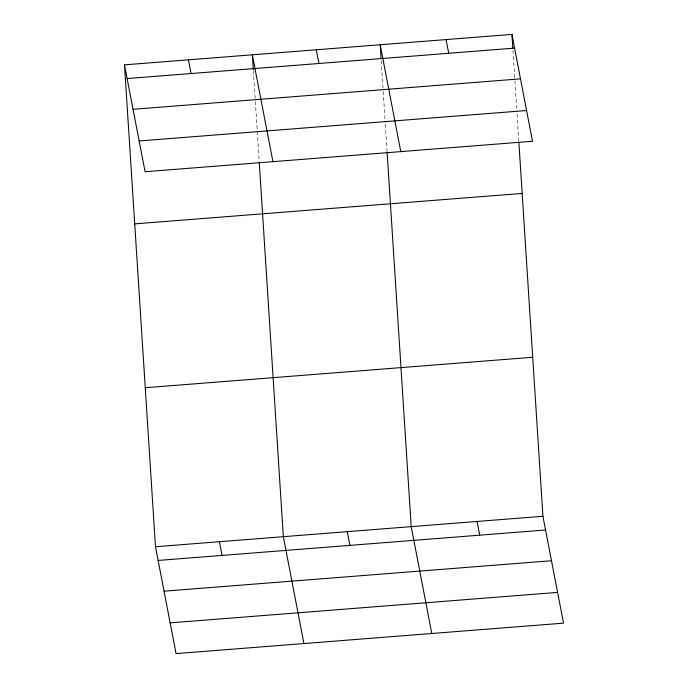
<?xml version="1.0" encoding="UTF-8"?>
<svg xmlns="http://www.w3.org/2000/svg" width="688" height="688" viewBox="0 0 688 688"><rect width="100%" height="100%" fill="white"/><g stroke="black" fill="none" stroke-linecap="round" stroke-linejoin="round"><path stroke-width="0.52" stroke-dasharray="3.44 2.58" d="M512.956 50.301L514.865 79.989M514.934 81.046L516.912 111.791M517.049 113.907L518.821 141.479M381.221 60.656L383.13 90.343M383.199 91.401L385.177 122.146M385.314 124.27L387.086 151.833M253.365 70.709L255.274 100.388M255.343 101.454L259.161 160.82"/><path stroke-width="1.03" d="M124.485 64.853L511.932 34.4L532.512 141.264L145.065 171.716L124.485 64.853L155.488 546.736L176.068 653.6L563.515 623.147L542.935 516.284L518.89 142.536M127.125 78.561L514.572 48.108M133.042 109.306L520.489 78.845M139.139 140.971L526.587 110.519M134.719 223.875L522.166 193.423M145.254 387.722L532.71 357.261M155.488 546.736L542.935 516.284M158.128 560.445L545.575 529.992M164.045 591.19L551.501 560.729M170.151 622.864L557.598 592.402M446.065 39.577L448.705 53.286M477.076 521.461L479.708 535.169M400.777 151.618L380.197 44.754L381.083 58.54M431.78 633.502L411.209 526.638L387.155 152.891M316.274 49.777L318.914 63.485M347.277 531.669L349.917 545.369M272.921 161.663L252.341 54.808L253.296 69.651M303.924 643.547L283.344 536.692L259.23 161.878M188.409 59.83L191.049 73.539M219.42 541.714L222.061 555.422M511.932 34.4L512.818 48.186"/></g></svg>
